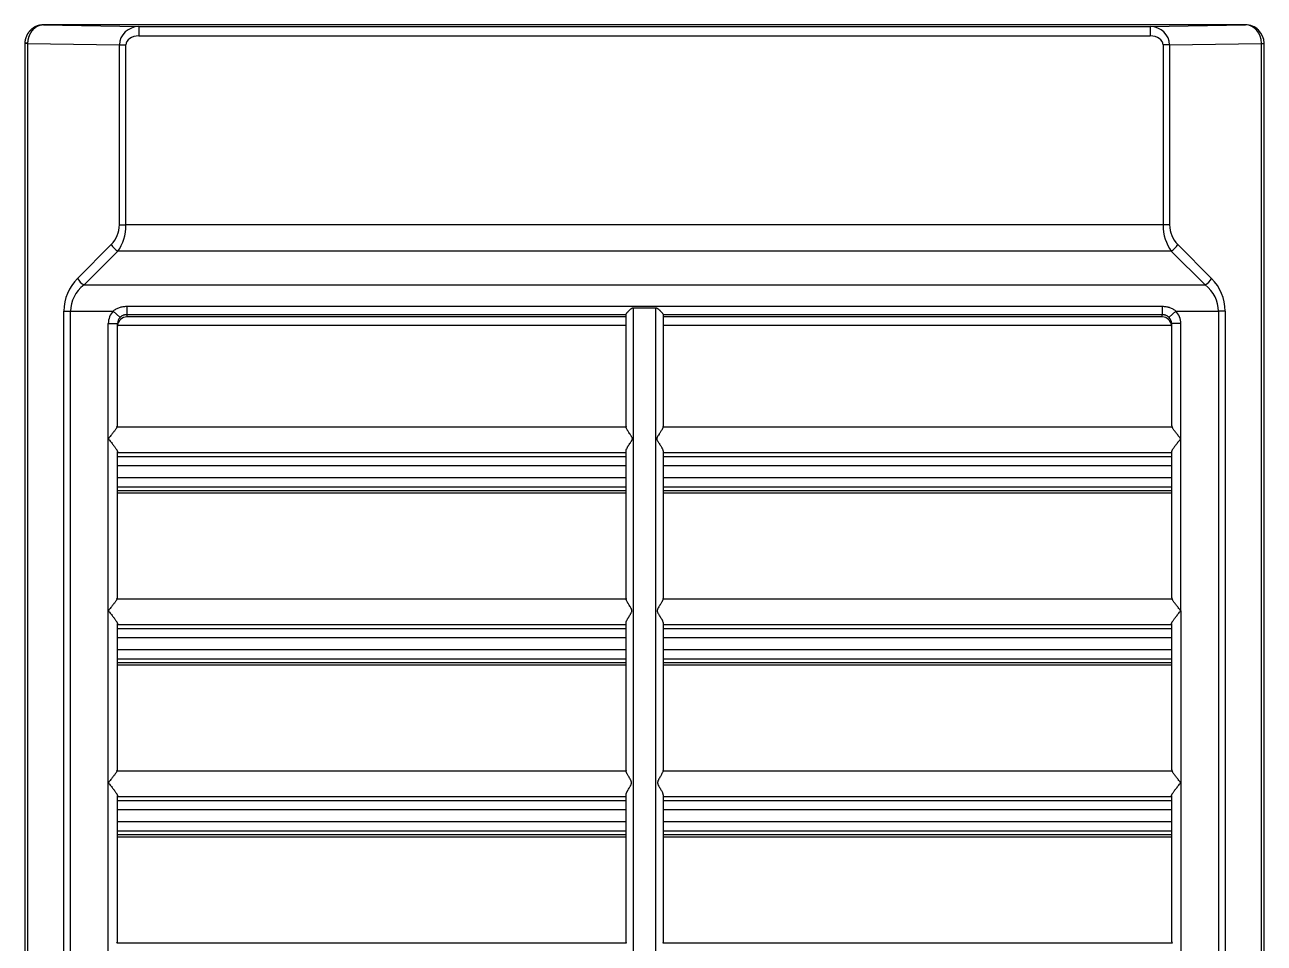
# Model space of a CAD drawing. Header units: millimetres. Extents: x -36 to 4467, y 2 to 3322.
# Drawn here: x 3841.8 to 3908.8, y 1483.7 to 1533.3 of the extents above; entities that cross this region are included whole.
import ezdxf

# ---------------------------------------------------------------- set-up
doc = ezdxf.new("R2010")
doc.units = ezdxf.units.MM

msp = doc.modelspace()

# ---------------------------------------------------------------- linework, layer by layer
for p, q in [((3842.066, 1533.024), (3842.057, 1533.016)), ((3842.767, 1533.311), (3842.773, 1533.317)), ((3842.767, 1533.311), (3847.928, 1533.221)), ((3907.772, 1533.317), (3842.773, 1533.317)), ((3847.928, 1533.221), (3847.928, 1532.721)), ((3847.928, 1533.221), (3902.617, 1533.221)), ((3902.617, 1533.221), (3907.778, 1533.311)), ((3902.617, 1533.221), (3902.617, 1532.721)), ((3907.772, 1533.317), (3907.778, 1533.311)), ((3908.488, 1533.016), (3908.48, 1533.024)), ((3841.763, 1532.308), (3841.763, 1420.833)), ((3841.91, 1532.308), (3841.763, 1532.308)), ((3841.91, 1532.314), (3841.91, 1420.835)), ((3841.91, 1532.314), (3846.876, 1532.227)), ((3846.876, 1532.227), (3847.23, 1532.227)), ((3846.876, 1522.496), (3846.876, 1532.227)), ((3847.23, 1522.496), (3847.23, 1532.227)), ((3847.928, 1532.721), (3902.617, 1532.721)), ((3903.669, 1532.227), (3903.315, 1532.227)), ((3903.315, 1532.227), (3903.315, 1522.496)), ((3903.669, 1532.227), (3908.635, 1532.314)), ((3903.669, 1532.227), (3903.669, 1522.496)), ((3908.635, 1532.308), (3908.782, 1532.308)), ((3908.635, 1420.831), (3908.635, 1532.308)), ((3908.782, 1420.824), (3908.782, 1532.308)), ((3846.876, 1522.496), (3847.23, 1522.496)), ((3903.315, 1522.496), (3847.23, 1522.496)), ((3903.669, 1522.496), (3903.315, 1522.496)), ((3844.608, 1519.607), (3846.437, 1521.435)), ((3844.962, 1519.253), (3846.79, 1521.081)), ((3903.755, 1521.081), (3846.79, 1521.081)), ((3903.755, 1521.081), (3905.583, 1519.253)), ((3904.108, 1521.435), (3905.937, 1519.607)), ((3844.962, 1519.253), (3905.583, 1519.253)), ((3843.876, 1517.839), (3844.23, 1517.839)), ((3843.876, 1421.003), (3843.876, 1517.839)), ((3844.23, 1421.003), (3844.23, 1517.839)), ((3844.23, 1517.839), (3846.54, 1517.839)), ((3846.54, 1517.839), (3846.906, 1517.499)), ((3847.273, 1518.095), (3847.273, 1517.659)), ((3847.273, 1518.095), (3903.273, 1518.095)), ((3847.273, 1517.659), (3847.273, 1517.519)), ((3847.273, 1517.659), (3874.273, 1517.659)), ((3874.273, 1517.519), (3847.273, 1517.519)), ((3874.273, 1511.6), (3874.273, 1517.665)), ((3874.673, 1518.017), (3875.873, 1518.017)), ((3874.673, 1421.176), (3874.673, 1518.017)), ((3875.873, 1518.017), (3875.873, 1421.176)), ((3876.273, 1517.665), (3876.273, 1511.6)), ((3876.273, 1517.659), (3903.273, 1517.659)), ((3903.273, 1517.519), (3876.273, 1517.519)), ((3903.273, 1518.095), (3903.273, 1517.659)), ((3903.273, 1517.519), (3903.273, 1517.659)), ((3904.006, 1517.839), (3903.639, 1517.499)), ((3904.006, 1517.839), (3906.315, 1517.839)), ((3906.315, 1517.839), (3906.315, 1421.003)), ((3906.669, 1517.839), (3906.315, 1517.839)), ((3906.669, 1517.839), (3906.669, 1421.003)), ((3846.273, 1517.158), (3846.773, 1517.158)), ((3846.273, 1510.934), (3846.273, 1517.158)), ((3846.773, 1511.67), (3846.773, 1517.158)), ((3874.273, 1517.066), (3846.775, 1517.066)), ((3903.77, 1517.066), (3876.273, 1517.066)), ((3904.273, 1517.158), (3903.773, 1517.158)), ((3903.773, 1517.158), (3903.773, 1511.67)), ((3904.273, 1510.934), (3904.273, 1517.158)), ((3874.278, 1511.556), (3846.743, 1511.556)), ((3903.802, 1511.556), (3876.267, 1511.556)), ((3846.273, 1501.634), (3846.273, 1510.934)), ((3904.273, 1501.634), (3904.273, 1510.934)), ((3846.773, 1502.37), (3846.773, 1510.227)), ((3846.773, 1510.184), (3874.273, 1510.184)), ((3874.273, 1502.297), (3874.273, 1510.273)), ((3876.273, 1510.273), (3876.273, 1502.297)), ((3876.273, 1510.184), (3903.773, 1510.184)), ((3903.773, 1510.227), (3903.773, 1502.37)), ((3846.773, 1509.981), (3874.273, 1509.981)), ((3846.773, 1509.482), (3874.273, 1509.482)), ((3876.272, 1509.981), (3903.773, 1509.981)), ((3876.272, 1509.482), (3903.773, 1509.482)), ((3874.273, 1508.819), (3846.773, 1508.819)), ((3903.773, 1508.819), (3876.272, 1508.819)), ((3874.273, 1508.321), (3846.773, 1508.321)), ((3874.273, 1508.117), (3846.773, 1508.117)), ((3903.773, 1508.321), (3876.272, 1508.321)), ((3903.773, 1508.117), (3876.273, 1508.117)), ((3874.273, 1507.989), (3846.773, 1507.989)), ((3903.773, 1507.989), (3876.273, 1507.989)), ((3874.277, 1502.256), (3846.743, 1502.256)), ((3903.802, 1502.256), (3876.268, 1502.256)), ((3846.273, 1492.334), (3846.273, 1501.634)), ((3904.273, 1501.634), (3904.273, 1492.334)), ((3846.773, 1493.07), (3846.773, 1500.927)), ((3846.773, 1500.884), (3874.273, 1500.884)), ((3874.273, 1492.993), (3874.273, 1500.976)), ((3876.273, 1500.976), (3876.273, 1492.993)), ((3876.273, 1500.884), (3903.773, 1500.884)), ((3903.773, 1500.927), (3903.773, 1493.07)), ((3846.773, 1500.681), (3874.273, 1500.681)), ((3846.773, 1500.182), (3874.273, 1500.182)), ((3876.272, 1500.681), (3903.773, 1500.681)), ((3876.272, 1500.182), (3903.773, 1500.182)), ((3874.273, 1499.519), (3846.773, 1499.519)), ((3903.773, 1499.519), (3876.272, 1499.519)), ((3874.273, 1499.021), (3846.773, 1499.021)), ((3874.273, 1498.817), (3846.773, 1498.817)), ((3903.773, 1499.021), (3876.272, 1499.021)), ((3903.773, 1498.817), (3876.273, 1498.817)), ((3874.273, 1498.689), (3846.773, 1498.689)), ((3903.773, 1498.689), (3876.273, 1498.689)), ((3874.276, 1492.956), (3846.743, 1492.956)), ((3903.802, 1492.956), (3876.269, 1492.956)), ((3846.273, 1483.034), (3846.273, 1492.334)), ((3904.273, 1492.334), (3904.273, 1483.034)), ((3846.773, 1483.77), (3846.773, 1491.627)), ((3846.773, 1491.584), (3874.273, 1491.584)), ((3846.773, 1491.381), (3874.273, 1491.381)), ((3874.273, 1483.69), (3874.273, 1491.679)), ((3876.272, 1491.381), (3903.773, 1491.381)), ((3876.273, 1491.679), (3876.273, 1483.69)), ((3876.273, 1491.584), (3903.773, 1491.584)), ((3903.773, 1491.627), (3903.773, 1483.77)), ((3846.773, 1490.882), (3874.273, 1490.882)), ((3876.272, 1490.882), (3903.773, 1490.882)), ((3874.273, 1490.219), (3846.773, 1490.219)), ((3903.773, 1490.219), (3876.272, 1490.219)), ((3874.273, 1489.721), (3846.773, 1489.721)), ((3874.273, 1489.517), (3846.773, 1489.517)), ((3874.273, 1489.389), (3846.773, 1489.389)), ((3903.773, 1489.721), (3876.272, 1489.721)), ((3903.773, 1489.517), (3876.273, 1489.517)), ((3903.773, 1489.389), (3876.273, 1489.389)), ((3874.276, 1483.656), (3846.743, 1483.656)), ((3903.802, 1483.656), (3876.269, 1483.656))]:
    msp.add_line(p, q)
for centre, radius, start, end in [((3845.376, 1522.496), 1.5, 315, 0), ((3905.169, 1522.496), 1.5, 180, 225), ((3846.376, 1517.839), 2.5, 135, 180), ((3904.169, 1517.839), 2.5, 0, 45)]:
    msp.add_arc(centre, radius, start, end)
for centre, major_axis, ratio, start_param, end_param in [((3842.773, 1532.317), (0.707, 0.707), 0.999695, 0.785246, 1.128676), ((3847.937, 1532.221), (-1.061, 0.019), 0.942785, 4.737071, 6.295526), ((3902.608, 1532.221), (1.061, 0.019), 0.942785, 6.270844, 7.8293), ((3907.772, 1532.317), (0.707, -0.707), 0.999695, 1.570793, 2.356347), ((3907.778, 1532.311), (-0.935, 0.365), 0.994995, 3.524353, 5.082808), ((3907.778, 1532.311), (-0.031, 1), 0.857032, 4.688091, 6.246547), ((3842.754, 1532.299), (-0.375, 0.929), 0.987731, 1.17002, 1.182673), ((3847.937, 1532.221), (0.707, -0.012), 0.707053, 1.595478, 3.153934), ((3902.608, 1532.221), (0.707, 0.012), 0.707053, 6.270844, 7.8293), ((3908.282, 1532.314), (-0.5, -0.006), 0.01243, 2.356117, 3.158825), ((3908.144, 1532.299), (0.184, 0.466), 0.975682, 5.097354, 5.110006), ((3845.73, 1522.496), (0, 2), 0.75, 3.926991, 4.712389), ((3904.815, 1522.496), (0, 2), 0.75, 1.570796, 2.356194), ((3846.79, 1521.435), (-0.354, 0.354), 0.57735, 1.047198, 2.094395), ((3903.755, 1521.435), (0.354, 0.354), 0.57735, 4.18879, 5.235988), ((3844.962, 1519.607), (-0.354, 0.354), 0.57735, 1.047198, 2.094395), ((3905.583, 1519.607), (0.354, 0.354), 0.57735, 4.18879, 5.235988), ((3846.73, 1517.839), (2.5, 0), 0.8, 2.356194, 3.141593), ((3903.815, 1517.839), (2.5, 0), 0.8, 0, 0.785398), ((3847.273, 1517.158), (0, -1), 0.999848, 3.964254, 4.712389), ((3847.273, 1517.158), (0, 0.5), 0.999543, 0.822661, 1.570796), ((3847.273, 1517.019), (0, -0.5), 0.999848, 3.141593, 4.61781), ((3903.273, 1517.019), (0, 0.5), 0.999848, 4.806968, 6.283185), ((3903.273, 1517.158), (0, 0.5), 0.999543, 4.712389, 5.460524), ((3903.273, 1517.158), (0, 1), 0.999848, 4.712389, 5.460524), ((3847.273, 1517.02), (0.5, 0), 0.974923, 3.047013, 3.141592), ((3903.273, 1517.02), (-0.5, 0), 0.974923, 3.141593, 3.236172), ((3846.273, 1511.67), (0.5, 0), 0.674509, 5.937555, 6.283185), ((3874.673, 1511.6), (-0.4, 0), 0.674763, 0, 0.165042), ((3875.873, 1511.6), (0.4, 0), 0.674763, 6.118143, 6.283185), ((3904.273, 1511.67), (0.5, 0), 0.674509, 3.141593, 3.487223), ((3846.273, 1502.37), (0.5, 0), 0.674509, 5.937555, 6.283185), ((3874.673, 1502.297), (-0.4, 0), 0.674763, 0, 0.151892), ((3875.873, 1502.297), (0.4, 0), 0.674763, 6.131293, 6.283185), ((3904.273, 1502.37), (0.5, 0), 0.674509, 3.141593, 3.487223), ((3846.273, 1493.07), (0.5, 0), 0.674509, 5.937555, 6.283185), ((3874.673, 1492.993), (-0.4, 0), 0.674763, 0, 0.138769), ((3875.873, 1492.993), (0.4, 0), 0.674763, 6.144417, 6.283185), ((3904.273, 1493.07), (0.5, 0), 0.674509, 3.141593, 3.487223), ((3846.273, 1483.77), (0.5, 0), 0.674509, 5.937555, 6.283185), ((3874.673, 1483.69), (0.4, 0), 0.674763, 3.141593, 3.267262), ((3875.873, 1483.69), (-0.4, 0), 0.674763, 3.015923, 3.141593), ((3904.273, 1483.77), (0.5, 0), 0.674509, 3.141593, 3.487223)]:
    msp.add_ellipse(centre, major_axis=major_axis, ratio=ratio, start_param=start_param, end_param=end_param)
for points, knots in [([(3842.767, 1533.308), (3842.761, 1533.308), (3842.751, 1533.308), (3842.735, 1533.308), (3842.719, 1533.308), (3842.703, 1533.307), (3842.687, 1533.307), (3842.671, 1533.305), (3842.656, 1533.304), (3842.64, 1533.302), (3842.624, 1533.301), (3842.609, 1533.298), (3842.594, 1533.296), (3842.578, 1533.293), (3842.563, 1533.291), (3842.548, 1533.287), (3842.533, 1533.284), (3842.518, 1533.281), (3842.503, 1533.277), (3842.489, 1533.273), (3842.474, 1533.268), (3842.46, 1533.264), (3842.446, 1533.259), (3842.431, 1533.255), (3842.417, 1533.249), (3842.403, 1533.244), (3842.39, 1533.239), (3842.376, 1533.233), (3842.362, 1533.227), (3842.349, 1533.221), (3842.336, 1533.215), (3842.323, 1533.209), (3842.31, 1533.202), (3842.297, 1533.195), (3842.284, 1533.188), (3842.272, 1533.181), (3842.259, 1533.174), (3842.247, 1533.167), (3842.235, 1533.159), (3842.223, 1533.152), (3842.211, 1533.144), (3842.2, 1533.136), (3842.188, 1533.128), (3842.177, 1533.12), (3842.166, 1533.111), (3842.155, 1533.103), (3842.144, 1533.094), (3842.133, 1533.085), (3842.123, 1533.077), (3842.112, 1533.068), (3842.102, 1533.059), (3842.092, 1533.049), (3842.082, 1533.04), (3842.072, 1533.031), (3842.063, 1533.021), (3842.053, 1533.012), (3842.044, 1533.002), (3842.035, 1532.993), (3842.026, 1532.983), (3842.017, 1532.973), (3842.009, 1532.963), (3842, 1532.953), (3841.992, 1532.943), (3841.984, 1532.933), (3841.976, 1532.923), (3841.968, 1532.912), (3841.96, 1532.902), (3841.953, 1532.892), (3841.945, 1532.881), (3841.938, 1532.871), (3841.931, 1532.86), (3841.924, 1532.85), (3841.918, 1532.839), (3841.911, 1532.828), (3841.905, 1532.818), (3841.898, 1532.807), (3841.892, 1532.796), (3841.886, 1532.785), (3841.881, 1532.775), (3841.875, 1532.764), (3841.869, 1532.753), (3841.864, 1532.742), (3841.859, 1532.731), (3841.854, 1532.72), (3841.849, 1532.709), (3841.844, 1532.698), (3841.839, 1532.687), (3841.835, 1532.676), (3841.83, 1532.665), (3841.826, 1532.655), (3841.822, 1532.644), (3841.818, 1532.633), (3841.814, 1532.622), (3841.811, 1532.611), (3841.807, 1532.6), (3841.804, 1532.589), (3841.8, 1532.578), (3841.797, 1532.567), (3841.794, 1532.556), (3841.791, 1532.545), (3841.788, 1532.534), (3841.786, 1532.523), (3841.783, 1532.512), (3841.781, 1532.501), (3841.779, 1532.491), (3841.776, 1532.48), (3841.774, 1532.469), (3841.772, 1532.458), (3841.771, 1532.447), (3841.769, 1532.437), (3841.767, 1532.426), (3841.766, 1532.415), (3841.765, 1532.405), (3841.763, 1532.394), (3841.762, 1532.383), (3841.761, 1532.373), (3841.76, 1532.362), (3841.759, 1532.352), (3841.759, 1532.341), (3841.758, 1532.331), (3841.758, 1532.324), (3841.758, 1532.32)], [0, 0, 0, 0, 0.010374, 0.020715, 0.031025, 0.041302, 0.051547, 0.06176, 0.071939, 0.082085, 0.092199, 0.102279, 0.112325, 0.122338, 0.132317, 0.142262, 0.152173, 0.16205, 0.171893, 0.181701, 0.191475, 0.201215, 0.21092, 0.22059, 0.230226, 0.239826, 0.249392, 0.258924, 0.26842, 0.277881, 0.287307, 0.296698, 0.306054, 0.315376, 0.324662, 0.333913, 0.343129, 0.352309, 0.361455, 0.370566, 0.379642, 0.388683, 0.397689, 0.40666, 0.415596, 0.424497, 0.433363, 0.442195, 0.450992, 0.459755, 0.468482, 0.477176, 0.485835, 0.494459, 0.50305, 0.511606, 0.520128, 0.528616, 0.53707, 0.54549, 0.553876, 0.562229, 0.570548, 0.578834, 0.587086, 0.595305, 0.603491, 0.611644, 0.619764, 0.627851, 0.635906, 0.643928, 0.651917, 0.659874, 0.667799, 0.675692, 0.683554, 0.691383, 0.69918, 0.706947, 0.714681, 0.722385, 0.730057, 0.737698, 0.745309, 0.752889, 0.760438, 0.767957, 0.775445, 0.782904, 0.790333, 0.797731, 0.8051, 0.81244, 0.81975, 0.827031, 0.834283, 0.841506, 0.8487, 0.855865, 0.863002, 0.870111, 0.877192, 0.884244, 0.891269, 0.898266, 0.905235, 0.912177, 0.919092, 0.92598, 0.932841, 0.939674, 0.946482, 0.953263, 0.960017, 0.966746, 0.973448, 0.980124, 0.986775, 0.9934, 1, 1, 1, 1]), ([(3842.767, 1533.311), (3842.762, 1533.311), (3842.753, 1533.311), (3842.738, 1533.31), (3842.724, 1533.309), (3842.71, 1533.308), (3842.696, 1533.307), (3842.682, 1533.305), (3842.669, 1533.303), (3842.655, 1533.301), (3842.641, 1533.299), (3842.628, 1533.296), (3842.614, 1533.293), (3842.601, 1533.29), (3842.588, 1533.287), (3842.575, 1533.283), (3842.561, 1533.279), (3842.549, 1533.275), (3842.536, 1533.271), (3842.523, 1533.267), (3842.51, 1533.262), (3842.498, 1533.257), (3842.485, 1533.252), (3842.473, 1533.247), (3842.461, 1533.241), (3842.449, 1533.235), (3842.437, 1533.229), (3842.425, 1533.223), (3842.414, 1533.217), (3842.402, 1533.211), (3842.391, 1533.204), (3842.379, 1533.197), (3842.368, 1533.19), (3842.357, 1533.183), (3842.346, 1533.176), (3842.335, 1533.168), (3842.325, 1533.161), (3842.314, 1533.153), (3842.304, 1533.145), (3842.294, 1533.137), (3842.284, 1533.129), (3842.274, 1533.12), (3842.264, 1533.112), (3842.254, 1533.103), (3842.245, 1533.095), (3842.235, 1533.086), (3842.226, 1533.077), (3842.217, 1533.068), (3842.208, 1533.059), (3842.199, 1533.049), (3842.19, 1533.04), (3842.182, 1533.031), (3842.173, 1533.021), (3842.165, 1533.012), (3842.157, 1533.002), (3842.149, 1532.992), (3842.141, 1532.982), (3842.133, 1532.972), (3842.126, 1532.962), (3842.118, 1532.952), (3842.111, 1532.942), (3842.104, 1532.932), (3842.097, 1532.921), (3842.09, 1532.911), (3842.084, 1532.901), (3842.077, 1532.89), (3842.071, 1532.88), (3842.064, 1532.869), (3842.058, 1532.859), (3842.052, 1532.848), (3842.046, 1532.838), (3842.041, 1532.827), (3842.035, 1532.816), (3842.029, 1532.805), (3842.024, 1532.795), (3842.019, 1532.784), (3842.014, 1532.773), (3842.009, 1532.762), (3842.004, 1532.752), (3842, 1532.741), (3841.995, 1532.73), (3841.991, 1532.719), (3841.986, 1532.708), (3841.982, 1532.697), (3841.978, 1532.687), (3841.974, 1532.676), (3841.971, 1532.665), (3841.967, 1532.654), (3841.963, 1532.643), (3841.96, 1532.632), (3841.957, 1532.622), (3841.954, 1532.611), (3841.951, 1532.6), (3841.948, 1532.589), (3841.945, 1532.579), (3841.942, 1532.568), (3841.94, 1532.557), (3841.937, 1532.547), (3841.935, 1532.536), (3841.933, 1532.526), (3841.931, 1532.515), (3841.929, 1532.505), (3841.927, 1532.494), (3841.925, 1532.484), (3841.923, 1532.473), (3841.922, 1532.463), (3841.92, 1532.453), (3841.919, 1532.443), (3841.918, 1532.432), (3841.916, 1532.422), (3841.915, 1532.412), (3841.914, 1532.402), (3841.913, 1532.392), (3841.913, 1532.382), (3841.912, 1532.372), (3841.911, 1532.362), (3841.911, 1532.353), (3841.91, 1532.343), (3841.91, 1532.333), (3841.91, 1532.324), (3841.91, 1532.317), (3841.91, 1532.314)], [0, 0, 0, 0, 0.010787, 0.021534, 0.032239, 0.042904, 0.053527, 0.06411, 0.074651, 0.085152, 0.095611, 0.10603, 0.116408, 0.126744, 0.13704, 0.147296, 0.15751, 0.167683, 0.177816, 0.187907, 0.197958, 0.207968, 0.217937, 0.227866, 0.237753, 0.2476, 0.257406, 0.267172, 0.276897, 0.286581, 0.296224, 0.305826, 0.315388, 0.32491, 0.33439, 0.343831, 0.35323, 0.362589, 0.371907, 0.381185, 0.390422, 0.399619, 0.408775, 0.417891, 0.426966, 0.436001, 0.444995, 0.453949, 0.462862, 0.471736, 0.480568, 0.489361, 0.498113, 0.506825, 0.515496, 0.524127, 0.532718, 0.541269, 0.549779, 0.55825, 0.56668, 0.57507, 0.58342, 0.591729, 0.599999, 0.608229, 0.616418, 0.624568, 0.632677, 0.640747, 0.648777, 0.656766, 0.664716, 0.672626, 0.680496, 0.688326, 0.696117, 0.703868, 0.711579, 0.71925, 0.726882, 0.734474, 0.742026, 0.749539, 0.757012, 0.764446, 0.77184, 0.779195, 0.78651, 0.793786, 0.801022, 0.808219, 0.815377, 0.822496, 0.829575, 0.836615, 0.843617, 0.850578, 0.857501, 0.864385, 0.87123, 0.878035, 0.884802, 0.89153, 0.898219, 0.90487, 0.911481, 0.918054, 0.924588, 0.931084, 0.937541, 0.943959, 0.950339, 0.956681, 0.962984, 0.969249, 0.975475, 0.981664, 0.987814, 0.993926, 1, 1, 1, 1]), ([(3841.91, 1532.314), (3841.886, 1532.315), (3841.865, 1532.315), (3841.829, 1532.316), (3841.813, 1532.317), (3841.788, 1532.318), (3841.779, 1532.319), (3841.766, 1532.32), (3841.763, 1532.32), (3841.763, 1532.32)], [0, 0, 0, 0, 0.25, 0.25, 0.5, 0.5, 0.75, 0.75, 1, 1, 1, 1]), ([(3846.54, 1517.839), (3846.59, 1517.882), (3846.644, 1517.92), (3846.73, 1517.967), (3846.76, 1517.982), (3846.821, 1518.009), (3846.852, 1518.021), (3846.914, 1518.042), (3846.946, 1518.052), (3847.01, 1518.067), (3847.075, 1518.08), (3847.14, 1518.088), (3847.206, 1518.094), (3847.239, 1518.095), (3847.273, 1518.095)], [0, 0, 0, 0, 0.25, 0.25, 0.375, 0.375, 0.5, 0.5, 0.625, 0.625, 0.75, 0.875, 0.875, 1, 1, 1, 1]), ([(3846.906, 1517.499), (3846.93, 1517.524), (3846.955, 1517.547), (3846.997, 1517.576), (3847.011, 1517.585), (3847.041, 1517.602), (3847.057, 1517.61), (3847.088, 1517.624), (3847.104, 1517.63), (3847.137, 1517.641), (3847.17, 1517.649), (3847.204, 1517.655), (3847.238, 1517.658), (3847.255, 1517.659), (3847.273, 1517.659)], [0, 0, 0, 0, 0.25, 0.25, 0.375, 0.375, 0.5, 0.5, 0.625, 0.625, 0.75, 0.875, 0.875, 1, 1, 1, 1]), ([(3874.273, 1517.665), (3874.273, 1517.67), (3874.276, 1517.678), (3874.284, 1517.69), (3874.286, 1517.693), (3874.289, 1517.698), (3874.292, 1517.701), (3874.298, 1517.71), (3874.308, 1517.724), (3874.321, 1517.738), (3874.334, 1517.754), (3874.341, 1517.762), (3874.364, 1517.787), (3874.38, 1517.804), (3874.406, 1517.832), (3874.415, 1517.841), (3874.434, 1517.86), (3874.444, 1517.87), (3874.473, 1517.898), (3874.494, 1517.917), (3874.527, 1517.946), (3874.538, 1517.955), (3874.562, 1517.973), (3874.574, 1517.981), (3874.593, 1517.993), (3874.6, 1517.997), (3874.613, 1518.003), (3874.621, 1518.006), (3874.635, 1518.011), (3874.642, 1518.014), (3874.657, 1518.016), (3874.665, 1518.017), (3874.673, 1518.017)], [0, 0, 0, 0, 0.125, 0.125, 0.15625, 0.15625, 0.1875, 0.1875, 0.25, 0.3125, 0.3125, 0.375, 0.375, 0.5, 0.5, 0.5625, 0.5625, 0.625, 0.625, 0.75, 0.75, 0.8125, 0.8125, 0.875, 0.875, 0.90625, 0.90625, 0.9375, 0.9375, 0.96875, 0.96875, 1, 1, 1, 1]), ([(3875.873, 1518.017), (3875.888, 1518.017), (3875.903, 1518.014), (3875.932, 1518.004), (3875.945, 1517.997), (3875.971, 1517.981), (3875.983, 1517.973), (3876.007, 1517.955), (3876.018, 1517.946), (3876.051, 1517.918), (3876.072, 1517.898), (3876.101, 1517.869), (3876.111, 1517.86), (3876.13, 1517.841), (3876.139, 1517.832), (3876.165, 1517.805), (3876.181, 1517.787), (3876.204, 1517.762), (3876.211, 1517.754), (3876.224, 1517.738), (3876.237, 1517.724), (3876.247, 1517.711), (3876.256, 1517.698), (3876.26, 1517.693), (3876.269, 1517.678), (3876.273, 1517.67), (3876.273, 1517.665)], [0, 0, 0, 0, 0.0625, 0.0625, 0.125, 0.125, 0.1875, 0.1875, 0.25, 0.25, 0.375, 0.375, 0.4375, 0.4375, 0.5, 0.5, 0.625, 0.625, 0.6875, 0.6875, 0.75, 0.8125, 0.8125, 0.875, 0.875, 1, 1, 1, 1]), ([(3903.273, 1518.095), (3903.339, 1518.095), (3903.405, 1518.09), (3903.502, 1518.074), (3903.534, 1518.067), (3903.583, 1518.056), (3903.599, 1518.051), (3903.63, 1518.042), (3903.646, 1518.037), (3903.724, 1518.011), (3903.784, 1517.984), (3903.871, 1517.936), (3903.899, 1517.919), (3903.954, 1517.881), (3903.98, 1517.861), (3904.006, 1517.839)], [0, 0, 0, 0, 0.25, 0.25, 0.375, 0.375, 0.4375, 0.4375, 0.5, 0.5, 0.75, 0.75, 0.875, 0.875, 1, 1, 1, 1]), ([(3903.273, 1517.659), (3903.307, 1517.659), (3903.341, 1517.655), (3903.391, 1517.645), (3903.408, 1517.641), (3903.432, 1517.633), (3903.441, 1517.63), (3903.457, 1517.624), (3903.465, 1517.621), (3903.504, 1517.603), (3903.533, 1517.587), (3903.575, 1517.557), (3903.589, 1517.546), (3903.615, 1517.523), (3903.627, 1517.511), (3903.639, 1517.499)], [0, 0, 0, 0, 0.25, 0.25, 0.375, 0.375, 0.4375, 0.4375, 0.5, 0.5, 0.75, 0.75, 0.875, 0.875, 1, 1, 1, 1]), ([(3874.273, 1510.273), (3874.273, 1510.29), (3874.276, 1510.309), (3874.286, 1510.34), (3874.29, 1510.351), (3874.299, 1510.373), (3874.304, 1510.385), (3874.321, 1510.42), (3874.334, 1510.445), (3874.356, 1510.483), (3874.364, 1510.496), (3874.38, 1510.522), (3874.388, 1510.536), (3874.413, 1510.576), (3874.431, 1510.603), (3874.468, 1510.659), (3874.486, 1510.687), (3874.515, 1510.73), (3874.524, 1510.744), (3874.544, 1510.774), (3874.553, 1510.789), (3874.572, 1510.819), (3874.581, 1510.834), (3874.593, 1510.858), (3874.597, 1510.866), (3874.604, 1510.882), (3874.608, 1510.89), (3874.613, 1510.907), (3874.615, 1510.916), (3874.616, 1510.929), (3874.616, 1510.934), (3874.616, 1510.943), (3874.615, 1510.947), (3874.613, 1510.961), (3874.611, 1510.969), (3874.605, 1510.986), (3874.601, 1510.994), (3874.59, 1511.018), (3874.581, 1511.034), (3874.563, 1511.064), (3874.554, 1511.079), (3874.535, 1511.108), (3874.526, 1511.122), (3874.506, 1511.151), (3874.497, 1511.166), (3874.469, 1511.208), (3874.45, 1511.236), (3874.415, 1511.291), (3874.398, 1511.317), (3874.374, 1511.357), (3874.366, 1511.37), (3874.351, 1511.395), (3874.343, 1511.408), (3874.323, 1511.446), (3874.311, 1511.469), (3874.291, 1511.514), (3874.283, 1511.536), (3874.278, 1511.556)], [0, 0, 0, 0, 0.0625, 0.0625, 0.09375, 0.09375, 0.125, 0.125, 0.1875, 0.1875, 0.21875, 0.21875, 0.25, 0.25, 0.3125, 0.3125, 0.375, 0.375, 0.40625, 0.40625, 0.4375, 0.4375, 0.46875, 0.46875, 0.484375, 0.484375, 0.5, 0.5, 0.515625, 0.515625, 0.523438, 0.523438, 0.53125, 0.53125, 0.546875, 0.546875, 0.5625, 0.5625, 0.59375, 0.59375, 0.625, 0.625, 0.65625, 0.65625, 0.6875, 0.6875, 0.75, 0.75, 0.8125, 0.8125, 0.84375, 0.84375, 0.875, 0.875, 0.9375, 0.9375, 1, 1, 1, 1]), ([(3876.267, 1511.556), (3876.262, 1511.536), (3876.254, 1511.514), (3876.239, 1511.481), (3876.234, 1511.469), (3876.222, 1511.445), (3876.215, 1511.433), (3876.195, 1511.395), (3876.179, 1511.37), (3876.147, 1511.317), (3876.13, 1511.29), (3876.103, 1511.249), (3876.094, 1511.235), (3876.076, 1511.207), (3876.066, 1511.193), (3876.038, 1511.15), (3876.019, 1511.122), (3875.991, 1511.078), (3875.981, 1511.063), (3875.963, 1511.033), (3875.955, 1511.017), (3875.943, 1510.993), (3875.94, 1510.985), (3875.934, 1510.968), (3875.932, 1510.959), (3875.929, 1510.941), (3875.929, 1510.933), (3875.931, 1510.915), (3875.933, 1510.906), (3875.938, 1510.889), (3875.941, 1510.881), (3875.948, 1510.864), (3875.952, 1510.856), (3875.965, 1510.833), (3875.974, 1510.818), (3875.993, 1510.788), (3876.002, 1510.773), (3876.021, 1510.744), (3876.03, 1510.73), (3876.059, 1510.687), (3876.078, 1510.658), (3876.114, 1510.603), (3876.132, 1510.575), (3876.166, 1510.522), (3876.181, 1510.496), (3876.203, 1510.458), (3876.21, 1510.445), (3876.223, 1510.42), (3876.23, 1510.408), (3876.246, 1510.373), (3876.256, 1510.351), (3876.265, 1510.32), (3876.268, 1510.309), (3876.272, 1510.29), (3876.273, 1510.281), (3876.273, 1510.273)], [0, 0, 0, 0, 0.0625, 0.0625, 0.09375, 0.09375, 0.125, 0.125, 0.1875, 0.1875, 0.25, 0.25, 0.28125, 0.28125, 0.3125, 0.3125, 0.375, 0.375, 0.40625, 0.40625, 0.4375, 0.4375, 0.453125, 0.453125, 0.46875, 0.46875, 0.484375, 0.484375, 0.5, 0.5, 0.515625, 0.515625, 0.53125, 0.53125, 0.5625, 0.5625, 0.59375, 0.59375, 0.625, 0.625, 0.6875, 0.6875, 0.75, 0.75, 0.8125, 0.8125, 0.84375, 0.84375, 0.875, 0.875, 0.9375, 0.9375, 0.96875, 0.96875, 1, 1, 1, 1]), ([(3874.273, 1500.976), (3874.273, 1500.993), (3874.276, 1501.012), (3874.285, 1501.042), (3874.289, 1501.053), (3874.296, 1501.07), (3874.298, 1501.075), (3874.303, 1501.087), (3874.306, 1501.092), (3874.319, 1501.122), (3874.332, 1501.146), (3874.353, 1501.184), (3874.36, 1501.196), (3874.375, 1501.222), (3874.383, 1501.236), (3874.407, 1501.276), (3874.424, 1501.303), (3874.459, 1501.358), (3874.476, 1501.386), (3874.503, 1501.429), (3874.512, 1501.444), (3874.529, 1501.473), (3874.537, 1501.488), (3874.554, 1501.519), (3874.561, 1501.535), (3874.575, 1501.567), (3874.58, 1501.584), (3874.585, 1501.609), (3874.587, 1501.618), (3874.587, 1501.636), (3874.587, 1501.645), (3874.585, 1501.662), (3874.583, 1501.67), (3874.579, 1501.687), (3874.576, 1501.696), (3874.567, 1501.721), (3874.56, 1501.736), (3874.545, 1501.767), (3874.536, 1501.782), (3874.519, 1501.812), (3874.511, 1501.826), (3874.493, 1501.855), (3874.484, 1501.87), (3874.458, 1501.912), (3874.44, 1501.94), (3874.407, 1501.994), (3874.391, 1502.02), (3874.368, 1502.059), (3874.36, 1502.072), (3874.346, 1502.097), (3874.339, 1502.11), (3874.319, 1502.147), (3874.308, 1502.17), (3874.294, 1502.204), (3874.29, 1502.215), (3874.282, 1502.236), (3874.279, 1502.246), (3874.277, 1502.256)], [0, 0, 0, 0, 0.0625, 0.0625, 0.09375, 0.09375, 0.109375, 0.109375, 0.125, 0.125, 0.1875, 0.1875, 0.21875, 0.21875, 0.25, 0.25, 0.3125, 0.3125, 0.375, 0.375, 0.40625, 0.40625, 0.4375, 0.4375, 0.46875, 0.46875, 0.5, 0.5, 0.515625, 0.515625, 0.53125, 0.53125, 0.546875, 0.546875, 0.5625, 0.5625, 0.59375, 0.59375, 0.625, 0.625, 0.65625, 0.65625, 0.6875, 0.6875, 0.75, 0.75, 0.8125, 0.8125, 0.84375, 0.84375, 0.875, 0.875, 0.9375, 0.9375, 0.96875, 0.96875, 1, 1, 1, 1]), ([(3876.268, 1502.256), (3876.263, 1502.236), (3876.256, 1502.215), (3876.242, 1502.182), (3876.237, 1502.17), (3876.225, 1502.147), (3876.219, 1502.135), (3876.2, 1502.097), (3876.185, 1502.072), (3876.154, 1502.02), (3876.138, 1501.993), (3876.104, 1501.939), (3876.086, 1501.911), (3876.051, 1501.854), (3876.033, 1501.825), (3876.008, 1501.781), (3876, 1501.765), (3875.984, 1501.734), (3875.977, 1501.718), (3875.968, 1501.694), (3875.965, 1501.685), (3875.961, 1501.668), (3875.96, 1501.66), (3875.958, 1501.642), (3875.958, 1501.633), (3875.959, 1501.616), (3875.96, 1501.607), (3875.965, 1501.581), (3875.971, 1501.565), (3875.985, 1501.533), (3875.992, 1501.517), (3876.009, 1501.487), (3876.017, 1501.472), (3876.034, 1501.442), (3876.043, 1501.428), (3876.069, 1501.385), (3876.087, 1501.357), (3876.113, 1501.316), (3876.121, 1501.302), (3876.138, 1501.275), (3876.147, 1501.261), (3876.171, 1501.221), (3876.186, 1501.196), (3876.206, 1501.158), (3876.213, 1501.146), (3876.226, 1501.122), (3876.231, 1501.11), (3876.248, 1501.075), (3876.257, 1501.053), (3876.266, 1501.022), (3876.268, 1501.012), (3876.272, 1500.993), (3876.273, 1500.984), (3876.273, 1500.976)], [0, 0, 0, 0, 0.0625, 0.0625, 0.09375, 0.09375, 0.125, 0.125, 0.1875, 0.1875, 0.25, 0.25, 0.3125, 0.3125, 0.375, 0.375, 0.40625, 0.40625, 0.4375, 0.4375, 0.453125, 0.453125, 0.46875, 0.46875, 0.484375, 0.484375, 0.5, 0.5, 0.53125, 0.53125, 0.5625, 0.5625, 0.59375, 0.59375, 0.625, 0.625, 0.6875, 0.6875, 0.71875, 0.71875, 0.75, 0.75, 0.8125, 0.8125, 0.84375, 0.84375, 0.875, 0.875, 0.9375, 0.9375, 0.96875, 0.96875, 1, 1, 1, 1]), ([(3874.273, 1491.679), (3874.273, 1491.696), (3874.276, 1491.714), (3874.285, 1491.745), (3874.289, 1491.755), (3874.297, 1491.777), (3874.302, 1491.789), (3874.317, 1491.823), (3874.329, 1491.847), (3874.35, 1491.885), (3874.357, 1491.898), (3874.371, 1491.923), (3874.379, 1491.936), (3874.402, 1491.976), (3874.418, 1492.003), (3874.451, 1492.058), (3874.468, 1492.086), (3874.492, 1492.129), (3874.5, 1492.144), (3874.516, 1492.174), (3874.524, 1492.189), (3874.539, 1492.22), (3874.545, 1492.236), (3874.554, 1492.26), (3874.556, 1492.268), (3874.561, 1492.285), (3874.562, 1492.293), (3874.566, 1492.319), (3874.567, 1492.336), (3874.564, 1492.362), (3874.563, 1492.371), (3874.56, 1492.388), (3874.557, 1492.396), (3874.55, 1492.421), (3874.544, 1492.437), (3874.53, 1492.468), (3874.522, 1492.483), (3874.499, 1492.528), (3874.482, 1492.557), (3874.449, 1492.613), (3874.433, 1492.641), (3874.4, 1492.695), (3874.384, 1492.722), (3874.355, 1492.774), (3874.341, 1492.799), (3874.322, 1492.835), (3874.317, 1492.847), (3874.306, 1492.871), (3874.301, 1492.882), (3874.287, 1492.916), (3874.28, 1492.936), (3874.276, 1492.956)], [0, 0, 0, 0, 0.0625, 0.0625, 0.09375, 0.09375, 0.125, 0.125, 0.1875, 0.1875, 0.21875, 0.21875, 0.25, 0.25, 0.3125, 0.3125, 0.375, 0.375, 0.40625, 0.40625, 0.4375, 0.4375, 0.46875, 0.46875, 0.484375, 0.484375, 0.5, 0.5, 0.53125, 0.53125, 0.546875, 0.546875, 0.5625, 0.5625, 0.59375, 0.59375, 0.625, 0.625, 0.6875, 0.6875, 0.75, 0.75, 0.8125, 0.8125, 0.875, 0.875, 0.90625, 0.90625, 0.9375, 0.9375, 1, 1, 1, 1]), ([(3876.269, 1492.956), (3876.265, 1492.936), (3876.258, 1492.916), (3876.24, 1492.872), (3876.229, 1492.848), (3876.204, 1492.799), (3876.19, 1492.774), (3876.161, 1492.722), (3876.145, 1492.696), (3876.113, 1492.642), (3876.096, 1492.614), (3876.063, 1492.557), (3876.046, 1492.528), (3876.023, 1492.483), (3876.015, 1492.468), (3876.001, 1492.436), (3875.995, 1492.42), (3875.988, 1492.396), (3875.985, 1492.387), (3875.982, 1492.37), (3875.981, 1492.362), (3875.978, 1492.336), (3875.979, 1492.319), (3875.983, 1492.293), (3875.985, 1492.284), (3875.989, 1492.268), (3875.992, 1492.26), (3876, 1492.235), (3876.007, 1492.22), (3876.021, 1492.189), (3876.029, 1492.173), (3876.045, 1492.144), (3876.053, 1492.129), (3876.078, 1492.086), (3876.094, 1492.058), (3876.127, 1492.003), (3876.144, 1491.976), (3876.175, 1491.923), (3876.189, 1491.897), (3876.216, 1491.847), (3876.228, 1491.823), (3876.244, 1491.788), (3876.248, 1491.777), (3876.257, 1491.755), (3876.26, 1491.745), (3876.269, 1491.714), (3876.273, 1491.696), (3876.273, 1491.679)], [0, 0, 0, 0, 0.0625, 0.0625, 0.125, 0.125, 0.1875, 0.1875, 0.25, 0.25, 0.3125, 0.3125, 0.375, 0.375, 0.40625, 0.40625, 0.4375, 0.4375, 0.453125, 0.453125, 0.46875, 0.46875, 0.5, 0.5, 0.515625, 0.515625, 0.53125, 0.53125, 0.5625, 0.5625, 0.59375, 0.59375, 0.625, 0.625, 0.6875, 0.6875, 0.75, 0.75, 0.8125, 0.8125, 0.875, 0.875, 0.90625, 0.90625, 0.9375, 0.9375, 1, 1, 1, 1])]:
    msp.add_open_spline(points, degree=3, knots=knots)
for points, degree in [([(3908.782, 1532.308), (3908.782, 1532.314), (3908.782, 1532.32)], 2), ([(3846.743, 1511.556), (3846.737, 1511.545), (3846.724, 1511.521), (3846.698, 1511.48), (3846.665, 1511.433), (3846.626, 1511.379), (3846.58, 1511.318), (3846.529, 1511.251), (3846.471, 1511.179), (3846.408, 1511.101), (3846.341, 1511.018), (3846.296, 1510.962), (3846.273, 1510.934)], 3), ([(3904.273, 1510.934), (3904.25, 1510.962), (3904.204, 1511.018), (3904.138, 1511.1), (3904.075, 1511.178), (3904.017, 1511.251), (3903.965, 1511.318), (3903.919, 1511.379), (3903.88, 1511.433), (3903.847, 1511.48), (3903.821, 1511.521), (3903.808, 1511.545), (3903.802, 1511.556)], 3), ([(3846.273, 1510.934), (3846.295, 1510.906), (3846.341, 1510.85), (3846.41, 1510.765), (3846.476, 1510.683), (3846.535, 1510.608), (3846.588, 1510.54), (3846.634, 1510.478), (3846.673, 1510.424), (3846.705, 1510.376), (3846.73, 1510.335), (3846.75, 1510.3), (3846.763, 1510.271), (3846.771, 1510.246), (3846.773, 1510.233), (3846.773, 1510.227)], 3), ([(3904.273, 1510.934), (3904.249, 1510.905), (3904.201, 1510.847), (3904.132, 1510.762), (3904.067, 1510.681), (3904.008, 1510.606), (3903.955, 1510.537), (3903.909, 1510.475), (3903.87, 1510.421), (3903.838, 1510.374), (3903.813, 1510.333), (3903.795, 1510.299), (3903.782, 1510.27), (3903.774, 1510.246), (3903.773, 1510.233), (3903.773, 1510.227)], 3), ([(3846.743, 1502.256), (3846.737, 1502.245), (3846.724, 1502.221), (3846.698, 1502.18), (3846.665, 1502.133), (3846.626, 1502.079), (3846.58, 1502.018), (3846.529, 1501.951), (3846.471, 1501.879), (3846.408, 1501.801), (3846.341, 1501.718), (3846.296, 1501.662), (3846.273, 1501.634)], 3), ([(3904.273, 1501.634), (3904.25, 1501.662), (3904.204, 1501.718), (3904.137, 1501.801), (3904.074, 1501.879), (3904.016, 1501.951), (3903.965, 1502.018), (3903.919, 1502.079), (3903.88, 1502.133), (3903.847, 1502.18), (3903.821, 1502.221), (3903.808, 1502.245), (3903.802, 1502.256)], 3), ([(3846.273, 1501.634), (3846.295, 1501.606), (3846.341, 1501.55), (3846.41, 1501.465), (3846.476, 1501.383), (3846.535, 1501.308), (3846.588, 1501.24), (3846.634, 1501.178), (3846.673, 1501.124), (3846.705, 1501.076), (3846.73, 1501.035), (3846.75, 1501), (3846.763, 1500.971), (3846.771, 1500.946), (3846.773, 1500.933), (3846.773, 1500.927)], 3), ([(3903.773, 1500.927), (3903.773, 1500.933), (3903.774, 1500.946), (3903.782, 1500.97), (3903.795, 1501), (3903.814, 1501.035), (3903.84, 1501.076), (3903.872, 1501.124), (3903.911, 1501.178), (3903.957, 1501.239), (3904.01, 1501.308), (3904.069, 1501.383), (3904.135, 1501.465), (3904.204, 1501.55), (3904.25, 1501.606), (3904.273, 1501.634)], 3), ([(3846.743, 1492.956), (3846.737, 1492.945), (3846.724, 1492.921), (3846.698, 1492.88), (3846.665, 1492.833), (3846.626, 1492.779), (3846.58, 1492.718), (3846.529, 1492.651), (3846.471, 1492.579), (3846.408, 1492.501), (3846.341, 1492.418), (3846.296, 1492.362), (3846.273, 1492.334)], 3), ([(3904.273, 1492.334), (3904.25, 1492.362), (3904.204, 1492.418), (3904.137, 1492.501), (3904.074, 1492.579), (3904.016, 1492.651), (3903.965, 1492.718), (3903.919, 1492.779), (3903.88, 1492.833), (3903.847, 1492.88), (3903.821, 1492.921), (3903.808, 1492.945), (3903.802, 1492.956)], 3), ([(3846.273, 1492.334), (3846.295, 1492.306), (3846.341, 1492.25), (3846.41, 1492.165), (3846.476, 1492.083), (3846.535, 1492.008), (3846.588, 1491.94), (3846.634, 1491.878), (3846.673, 1491.824), (3846.705, 1491.776), (3846.73, 1491.735), (3846.75, 1491.7), (3846.763, 1491.671), (3846.771, 1491.646), (3846.773, 1491.633), (3846.773, 1491.627)], 3), ([(3903.773, 1491.627), (3903.773, 1491.633), (3903.774, 1491.646), (3903.782, 1491.67), (3903.795, 1491.7), (3903.814, 1491.735), (3903.84, 1491.776), (3903.872, 1491.824), (3903.911, 1491.878), (3903.957, 1491.939), (3904.01, 1492.008), (3904.069, 1492.083), (3904.135, 1492.165), (3904.204, 1492.25), (3904.25, 1492.306), (3904.273, 1492.334)], 3)]:
    msp.add_open_spline(points, degree=degree)

doc.saveas('drawing.dxf')
